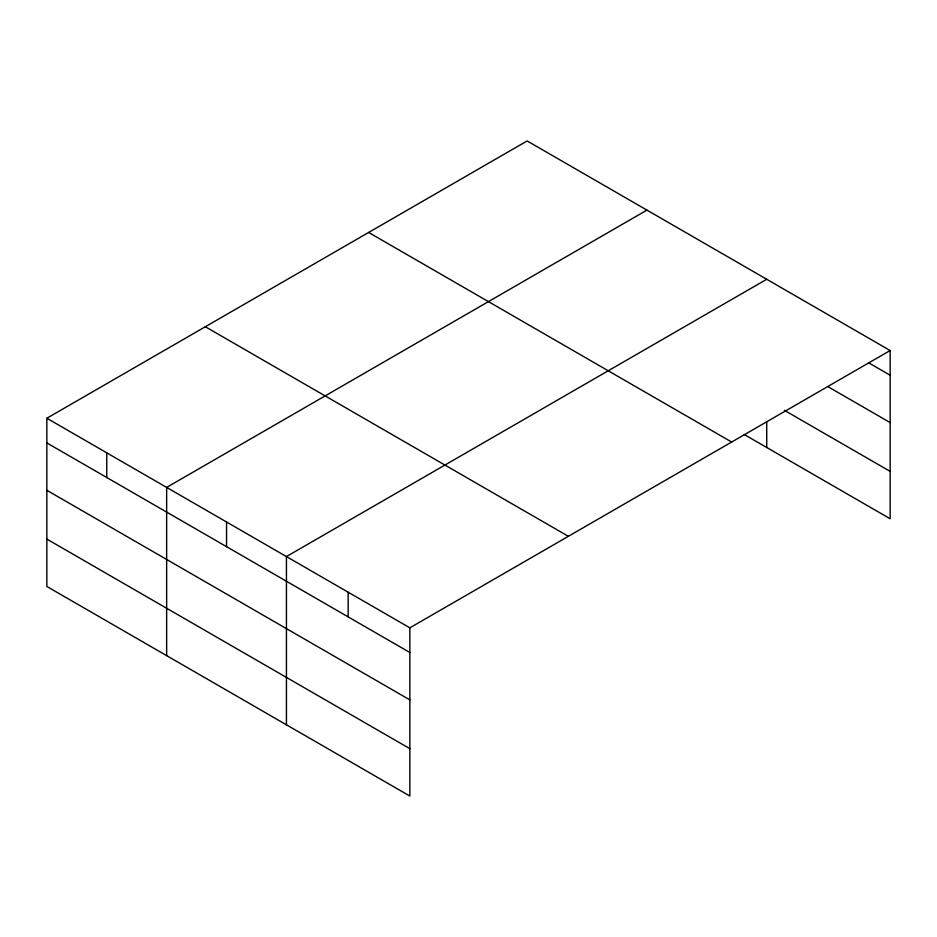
<?xml version="1.0" encoding="UTF-8"?>
<svg xmlns="http://www.w3.org/2000/svg" width="937" height="937" viewBox="0 0 937 937"><rect width="100%" height="100%" fill="white"/><g stroke="black" fill="none" stroke-linecap="round" stroke-linejoin="round"><path stroke-width="1.41" d="M744.271 434.534L890.15 518.758L890.15 350.532L527.144 140.948L46.85 418.242L46.85 586.468L409.856 796.052L409.856 627.825L46.85 418.242M646.928 210.111L166.645 487.404L166.645 655.631M766.724 279.273L286.441 556.566L286.441 724.793M409.856 627.825L890.15 350.532M868.74 362.853L890.15 375.21M828.437 386.958L890.15 422.587M784.363 410.312L890.15 471.381M368.639 232.458L731.656 442.041M205.344 326.744L568.361 536.315M46.85 442.92L409.856 652.503M46.85 490.297L409.856 699.88M46.85 539.091L409.856 748.675M766.724 421.662L766.724 447.499M348.154 592.196L348.154 616.874M226.543 521.991L226.543 546.669M106.748 452.829L106.748 477.507"/></g></svg>
